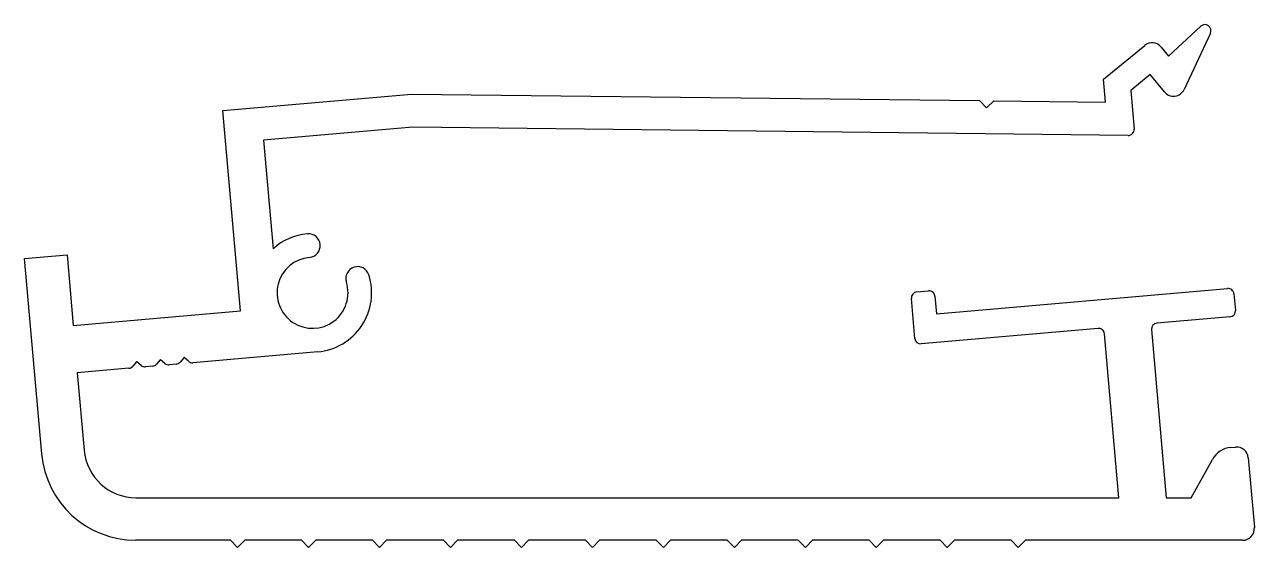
# Model space of a CAD drawing. Extents: x -27 to 25, y 0.3 to 22.4.
import ezdxf

# ---------------------------------------------------------------- set-up
doc = ezdxf.new("R2010")
doc.units = 0
doc.layers.add('1', color=7, linetype='CONTINUOUS')

msp = doc.modelspace()

# ---------------------------------------------------------------- linework, layer by layer
at = {"layer": '1', "color": 7, "linetype": 'CONTINUOUS'}
for p, q in [((21.365, 21.073), (22.73, 22.334)), ((23.127, 22.045), (22.023, 19.665)), ((18.612, 20.101), (20.351, 21.523)), ((21.054, 21.453), (21.365, 21.073)), ((20.583, 20.292), (19.759, 19.618)), ((21.182, 19.559), (20.583, 20.292)), ((18.697, 19.128), (18.612, 20.101)), ((-18.613, 18.769), (-10.644, 19.467)), ((-10.644, 19.467), (13.373, 19.19)), ((19.759, 19.618), (19.901, 17.989)), ((-17.872, 10.302), (-18.613, 18.769)), ((13.373, 19.19), (13.67, 18.886)), ((13.67, 18.886), (13.973, 19.183)), ((13.973, 19.183), (18.697, 19.128)), ((-10.591, 18.066), (-16.897, 17.514)), ((19.649, 17.717), (-10.591, 18.066)), ((-16.897, 17.514), (-16.496, 12.932)), ((-27, 12.515), (-25.207, 12.671)), ((-26.278, 4.266), (-27, 12.515)), ((-25.207, 12.671), (-24.945, 9.683)), ((10.716, 11.106), (11.214, 11.15)), ((11.485, 10.922), (11.551, 10.175)), ((11.551, 10.175), (23.854, 11.252)), ((24.124, 11.024), (24.185, 10.327)), ((10.637, 9.142), (10.489, 10.835)), ((-24.945, 9.683), (-17.872, 10.302)), ((23.958, 10.056), (20.87, 9.786)), ((18.379, 9.568), (10.908, 8.914)), ((20.643, 9.515), (21.264, 2.414)), ((19.256, 2.414), (18.65, 9.341)), ((-20.271, 8.329), (-20.427, 8.144)), ((-20.074, 8.175), (-20.26, 8.33)), ((-14.61, 8.579), (-19.892, 8.117)), ((-22.589, 7.881), (-24.771, 7.69)), ((-22.263, 8.155), (-22.419, 7.97)), ((-22.067, 8.001), (-22.252, 8.156)), ((-21.592, 7.969), (-21.884, 7.943)), ((-21.267, 8.242), (-21.423, 8.057)), ((-21.071, 8.088), (-21.256, 8.243)), ((-20.596, 8.056), (-20.888, 8.03)), ((-24.771, 7.69), (-24.485, 4.422)), ((24, 4.539), (24.188, 4.555)), ((22.318, 2.414), (23.212, 4.027)), ((24.73, 4.101), (24.988, 1.154)), ((-22.294, 2.414), (19.256, 2.414)), ((21.264, 2.414), (22.318, 2.414)), ((-18.294, 0.614), (-22.294, 0.614)), ((-17.994, 0.314), (-18.294, 0.614)), ((-17.694, 0.614), (-17.994, 0.314)), ((-15.294, 0.614), (-17.694, 0.614)), ((-14.994, 0.314), (-15.294, 0.614)), ((-14.694, 0.614), (-14.994, 0.314)), ((-12.294, 0.614), (-14.694, 0.614)), ((-11.994, 0.314), (-12.294, 0.614)), ((-11.694, 0.614), (-11.994, 0.314)), ((-9.294, 0.614), (-11.694, 0.614)), ((-8.994, 0.314), (-9.294, 0.614)), ((-8.694, 0.614), (-8.994, 0.314)), ((-6.294, 0.614), (-8.694, 0.614)), ((-5.994, 0.314), (-6.294, 0.614)), ((-5.694, 0.614), (-5.994, 0.314)), ((-3.294, 0.614), (-5.694, 0.614)), ((-2.994, 0.314), (-3.294, 0.614)), ((-2.694, 0.614), (-2.994, 0.314)), ((-0.294, 0.614), (-2.694, 0.614)), ((0.006, 0.314), (-0.294, 0.614)), ((0.306, 0.614), (0.006, 0.314)), ((2.706, 0.614), (0.306, 0.614)), ((3.006, 0.314), (2.706, 0.614)), ((3.306, 0.614), (3.006, 0.314)), ((5.706, 0.614), (3.306, 0.614)), ((6.006, 0.314), (5.706, 0.614)), ((6.306, 0.614), (6.006, 0.314)), ((8.706, 0.614), (6.306, 0.614)), ((9.006, 0.314), (8.706, 0.614)), ((9.306, 0.614), (9.006, 0.314)), ((11.706, 0.614), (9.306, 0.614)), ((12.006, 0.314), (11.706, 0.614)), ((12.306, 0.614), (12.006, 0.314)), ((14.706, 0.614), (12.306, 0.614)), ((15.006, 0.314), (14.706, 0.614)), ((15.306, 0.614), (15.006, 0.314)), ((24.493, 0.614), (15.306, 0.614))]:
    msp.add_line(p, q, dxfattribs=at)
for centre, radius, start, end in [((22.9, 22.15), 0.25, 335.1167, 132.7378), ((20.667, 21.136), 0.5, 39.2869, 129.2869), ((21.569, 19.876), 0.5, 219.2869, 335.1167), ((19.652, 17.967), 0.25, 269.3393, 5), ((-14.828, 11.07), 2.5, 95, 131.8699), ((-15.002, 13.062), 0.5, 275, 95), ((-14.828, 11.07), 1.5, 95, 17.6356), ((-12.922, 11.676), 0.5, 17.6356, 197.6356), ((-14.828, 11.07), 2.5, 275, 17.6356), ((10.738, 10.857), 0.25, 95, 185), ((11.236, 10.901), 0.25, 5, 95), ((23.875, 11.003), 0.25, 5, 95), ((23.936, 10.305), 0.25, 275, 5), ((18.401, 9.319), 0.25, 5, 95), ((20.892, 9.537), 0.25, 95, 185), ((10.886, 9.163), 0.25, 185, 275), ((-20.265, 8.324), 0.008, 50, 140), ((-22.61, 8.13), 0.25, 275, 320), ((-22.257, 8.15), 0.008, 50, 140), ((-21.906, 8.192), 0.25, 230, 275), ((-21.614, 8.218), 0.25, 275, 320), ((-21.261, 8.237), 0.008, 50, 140), ((-20.91, 8.279), 0.25, 230, 275), ((-20.618, 8.305), 0.25, 275, 320), ((-19.914, 8.366), 0.25, 230, 275), ((-22.294, 4.614), 4, 185, 270), ((-22.294, 4.614), 2.2, 185, 270), ((24.087, 3.543), 1, 95, 151), ((24.232, 4.057), 0.5, 5, 95), ((24.49, 1.114), 0.5, 270.428, 4.572)]:
    msp.add_arc(centre, radius, start, end, dxfattribs=at)

doc.saveas('drawing.dxf')
